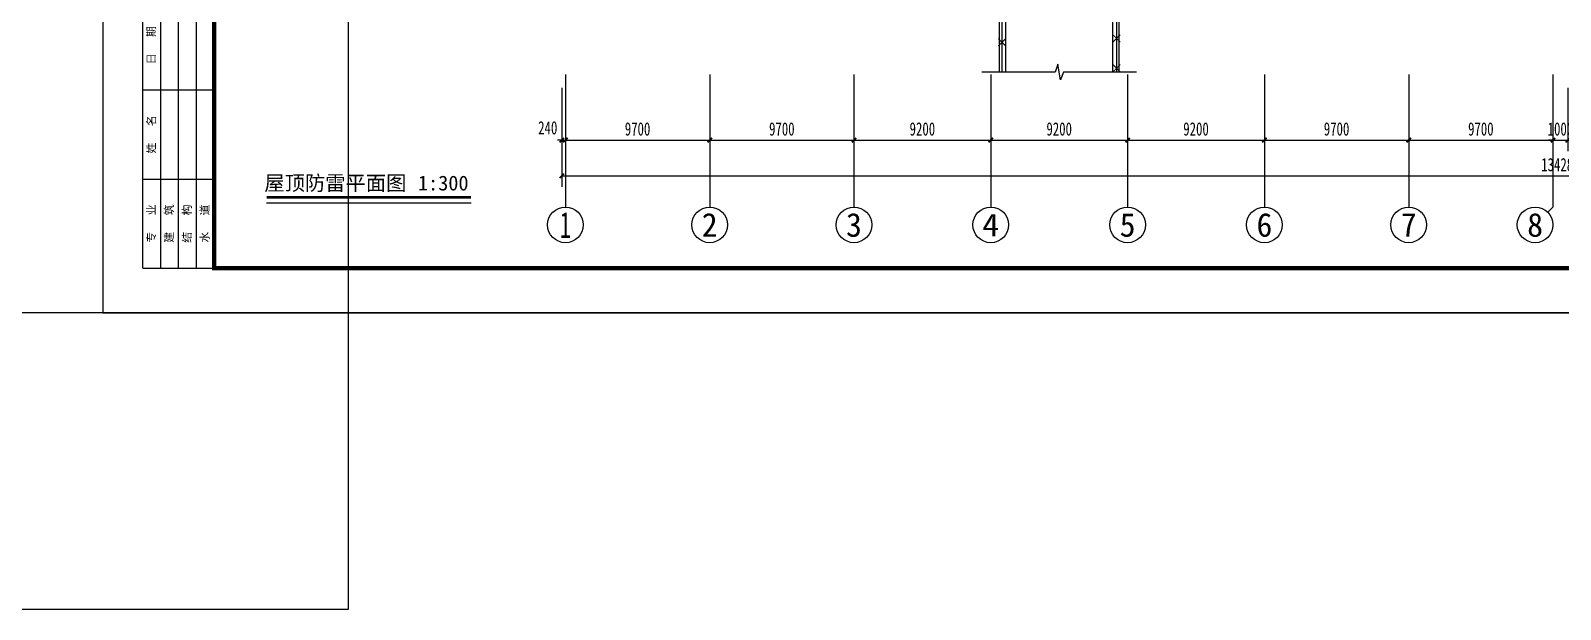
# Model space of a CAD drawing. Header units: millimetres. Extents: x -633009578 to 5705885, y -633235091 to 2571734.
# Drawn here: x 3751059 to 3853920, y 1815059 to 1853999 of the extents above; entities that cross this region are included whole.
import ezdxf
from ezdxf.enums import TextEntityAlignment as Align

# ---------------------------------------------------------------- set-up
doc = ezdxf.new("R2010")
doc.units = ezdxf.units.MM
doc.header["$LTSCALE"] = 1000
doc.header["$MEASUREMENT"] = 0
doc.layers.get('0').update_dxf_attribs({"color": 9})
for name, color, linetype in [('000000000000电气', 7, 'Continuous'), ('3T_WOOD', 21, 'Continuous'), ('A-ROOF(屋顶)', 11, 'Continuous'), ('AXIS_TEXT', 7, 'Continuous'), ('C-AXIS(轴号)', 3, 'Continuous'), ('DIM_SYMB', 3, 'Continuous'), ('电-接地防雷-防雷卡子', 94, 'Continuous'), ('电-接地防雷-防雷线', 94, 'Continuous'), ('设备-箱柜', 3, 'Continuous'), ('院图签、封面151013$0$PUB_TITLE', 153, 'Continuous'), ('院图签、封面151013$0$图签文字', 4, 'Continuous')]:
    doc.layers.add(name, color=color, linetype=linetype)
doc.styles.add('_TCH_AXIS', font='simhei.ttf', dxfattribs={"bigfont": 'GBCBIG'})
doc.styles.add('_TCH_DIM_T3', font='simhei.ttf', dxfattribs={"width": 0.707, "bigfont": 'GBCBIG'})
doc.styles.add('COMPLEX', font='simhei.ttf')
doc.styles.add('宋', font='simhei.ttf', dxfattribs={"width": 0.8})
doc.styles.add('院图签、封面151013$0$-仿宋_GB2312', font='simhei.ttf')
doc.styles.add('院图签、封面151013$0$-宋体', font='simhei.ttf', dxfattribs={"width": 0.8})
doc.dimstyles.new('_TCH_ARCH&&300', dxfattribs={"dimtxt": 892.5, "dimasz": 300, "dimexe": 750, "dimexo": 900, "dimgap": 300, "dimtad": 1, "dimdec": 0, "dimzin": 0, "dimdsep": 46, "dimtxsty": '_TCH_DIM_T3', "dimblk": 'ARCHTICK', "dimcen": 0.09, "dimclrt": 7, "dimazin": 2, "dimtfac": 1, "dimtdec": 0, "dimtix": 1, "dimtmove": 2, "dimatfit": 3, "dimfxl": 1, "dimtolj": 1, "dimtzin": 0, "dimarcsym": 0})

# ---------------------------------------------------------------- blocks, each defined once
blk = doc.blocks.new('_ArchTick')
at = {"color": 0, "linetype": 'ByBlock', "const_width": 0.4}
blk.add_lwpolyline([(-0.5, -0.5), (0.5, 0.5)], dxfattribs=at)
blk = doc.blocks.new('*D71')
at = {"layer": 'C-AXIS(轴号)', "color": 0, "lineweight": -2, "transparency": 16777216}
for p, q in [((1121701, 967912), (1121701, 963653)), ((1121941, 967912), (1121941, 963653)), ((1121701, 964403), (1121401, 964403)), ((1121701, 964403), (1121941, 964403)), ((1121941, 964403), (1122241, 964403))]:
    blk.add_line(p, q, dxfattribs=at)
at = {"layer": 'Defpoints', "color": 0, "transparency": 16777216}
for p in [(1121701, 968812), (1121941, 968812), (1121941, 964403)]:
    blk.add_point(p, dxfattribs=at)
at = {"layer": 'C-AXIS(轴号)', "color": 0, "linetype": 'ByBlock', "lineweight": -2, "transparency": 16777216, "xscale": 300, "yscale": 300, "zscale": 300}
blk.add_blockref('_ArchTick', (1121701, 964403), dxfattribs=at)
at = {"layer": 'C-AXIS(轴号)', "color": 0, "linetype": 'ByBlock', "lineweight": -2, "transparency": 16777216, "xscale": 300, "yscale": 300, "zscale": 300, "rotation": 180}
blk.add_blockref('_ArchTick', (1121941, 964403), dxfattribs=at)
at = {"layer": 'C-AXIS(轴号)', "color": 7, "transparency": 16777216, "insert": (1120753, 965228), "char_height": 892.5, "attachment_point": 5, "style": '_TCH_DIM_T3'}
blk.add_mtext('\\A1;240', dxfattribs=at)
blk = doc.blocks.new('*D72')
at = {"layer": 'C-AXIS(轴号)', "color": 0, "lineweight": -2, "transparency": 16777216}
for p, q in [((1121941, 967912), (1121941, 963653)), ((1131641, 967912), (1131641, 963653)), ((1121941, 964403), (1131641, 964403))]:
    blk.add_line(p, q, dxfattribs=at)
at = {"layer": 'Defpoints', "color": 0, "transparency": 16777216}
for p in [(1121941, 968812), (1131641, 968812), (1131641, 964403)]:
    blk.add_point(p, dxfattribs=at)
at = {"layer": 'C-AXIS(轴号)', "color": 0, "linetype": 'ByBlock', "lineweight": -2, "transparency": 16777216, "xscale": 300, "yscale": 300, "zscale": 300, "rotation": 180}
blk.add_blockref('_ArchTick', (1121941, 964403), dxfattribs=at)
at = {"layer": 'C-AXIS(轴号)', "color": 0, "linetype": 'ByBlock', "lineweight": -2, "transparency": 16777216, "xscale": 300, "yscale": 300, "zscale": 300}
blk.add_blockref('_ArchTick', (1131641, 964403), dxfattribs=at)
at = {"layer": 'C-AXIS(轴号)', "color": 7, "transparency": 16777216, "insert": (1126791, 965149), "char_height": 892.5, "attachment_point": 5, "style": '_TCH_DIM_T3'}
blk.add_mtext('\\A1;9700', dxfattribs=at)
blk = doc.blocks.new('*D73')
at = {"layer": 'C-AXIS(轴号)', "color": 0, "lineweight": -2, "transparency": 16777216}
for p, q in [((1131641, 967912), (1131641, 963653)), ((1141341, 967912), (1141341, 963653)), ((1131641, 964403), (1141341, 964403))]:
    blk.add_line(p, q, dxfattribs=at)
at = {"layer": 'Defpoints', "color": 0, "transparency": 16777216}
for p in [(1131641, 968812), (1141341, 968812), (1141341, 964403)]:
    blk.add_point(p, dxfattribs=at)
at = {"layer": 'C-AXIS(轴号)', "color": 0, "linetype": 'ByBlock', "lineweight": -2, "transparency": 16777216, "xscale": 300, "yscale": 300, "zscale": 300, "rotation": 180}
blk.add_blockref('_ArchTick', (1131641, 964403), dxfattribs=at)
at = {"layer": 'C-AXIS(轴号)', "color": 0, "linetype": 'ByBlock', "lineweight": -2, "transparency": 16777216, "xscale": 300, "yscale": 300, "zscale": 300}
blk.add_blockref('_ArchTick', (1141341, 964403), dxfattribs=at)
at = {"layer": 'C-AXIS(轴号)', "color": 7, "transparency": 16777216, "insert": (1136491, 965149), "char_height": 892.5, "attachment_point": 5, "style": '_TCH_DIM_T3'}
blk.add_mtext('\\A1;9700', dxfattribs=at)
blk = doc.blocks.new('*D74')
at = {"layer": 'C-AXIS(轴号)', "color": 0, "lineweight": -2, "transparency": 16777216}
for p, q in [((1141341, 967912), (1141341, 963653)), ((1150541, 967912), (1150541, 963653)), ((1141341, 964403), (1150541, 964403))]:
    blk.add_line(p, q, dxfattribs=at)
at = {"layer": 'Defpoints', "color": 0, "transparency": 16777216}
for p in [(1141341, 968812), (1150541, 968812), (1150541, 964403)]:
    blk.add_point(p, dxfattribs=at)
at = {"layer": 'C-AXIS(轴号)', "color": 0, "linetype": 'ByBlock', "lineweight": -2, "transparency": 16777216, "xscale": 300, "yscale": 300, "zscale": 300, "rotation": 180}
blk.add_blockref('_ArchTick', (1141341, 964403), dxfattribs=at)
at = {"layer": 'C-AXIS(轴号)', "color": 0, "linetype": 'ByBlock', "lineweight": -2, "transparency": 16777216, "xscale": 300, "yscale": 300, "zscale": 300}
blk.add_blockref('_ArchTick', (1150541, 964403), dxfattribs=at)
at = {"layer": 'C-AXIS(轴号)', "color": 7, "transparency": 16777216, "insert": (1145941, 965149), "char_height": 892.5, "attachment_point": 5, "style": '_TCH_DIM_T3'}
blk.add_mtext('\\A1;9200', dxfattribs=at)
blk = doc.blocks.new('*D75')
at = {"layer": 'C-AXIS(轴号)', "color": 0, "lineweight": -2, "transparency": 16777216}
for p, q in [((1150541, 967912), (1150541, 963653)), ((1159741, 967912), (1159741, 963653)), ((1150541, 964403), (1159741, 964403))]:
    blk.add_line(p, q, dxfattribs=at)
at = {"layer": 'Defpoints', "color": 0, "transparency": 16777216}
for p in [(1150541, 968812), (1159741, 968812), (1159741, 964403)]:
    blk.add_point(p, dxfattribs=at)
at = {"layer": 'C-AXIS(轴号)', "color": 0, "linetype": 'ByBlock', "lineweight": -2, "transparency": 16777216, "xscale": 300, "yscale": 300, "zscale": 300, "rotation": 180}
blk.add_blockref('_ArchTick', (1150541, 964403), dxfattribs=at)
at = {"layer": 'C-AXIS(轴号)', "color": 0, "linetype": 'ByBlock', "lineweight": -2, "transparency": 16777216, "xscale": 300, "yscale": 300, "zscale": 300}
blk.add_blockref('_ArchTick', (1159741, 964403), dxfattribs=at)
at = {"layer": 'C-AXIS(轴号)', "color": 7, "transparency": 16777216, "insert": (1155141, 965149), "char_height": 892.5, "attachment_point": 5, "style": '_TCH_DIM_T3'}
blk.add_mtext('\\A1;9200', dxfattribs=at)
blk = doc.blocks.new('*D76')
at = {"layer": 'C-AXIS(轴号)', "color": 0, "lineweight": -2, "transparency": 16777216}
for p, q in [((1159741, 967912), (1159741, 963653)), ((1168941, 967912), (1168941, 963653)), ((1159741, 964403), (1168941, 964403))]:
    blk.add_line(p, q, dxfattribs=at)
at = {"layer": 'Defpoints', "color": 0, "transparency": 16777216}
for p in [(1159741, 968812), (1168941, 968812), (1168941, 964403)]:
    blk.add_point(p, dxfattribs=at)
at = {"layer": 'C-AXIS(轴号)', "color": 0, "linetype": 'ByBlock', "lineweight": -2, "transparency": 16777216, "xscale": 300, "yscale": 300, "zscale": 300, "rotation": 180}
blk.add_blockref('_ArchTick', (1159741, 964403), dxfattribs=at)
at = {"layer": 'C-AXIS(轴号)', "color": 0, "linetype": 'ByBlock', "lineweight": -2, "transparency": 16777216, "xscale": 300, "yscale": 300, "zscale": 300}
blk.add_blockref('_ArchTick', (1168941, 964403), dxfattribs=at)
at = {"layer": 'C-AXIS(轴号)', "color": 7, "transparency": 16777216, "insert": (1164341, 965149), "char_height": 892.5, "attachment_point": 5, "style": '_TCH_DIM_T3'}
blk.add_mtext('\\A1;9200', dxfattribs=at)
blk = doc.blocks.new('*D77')
at = {"layer": 'C-AXIS(轴号)', "color": 0, "lineweight": -2, "transparency": 16777216}
for p, q in [((1168941, 967912), (1168941, 963653)), ((1178641, 967912), (1178641, 963653)), ((1168941, 964403), (1178641, 964403))]:
    blk.add_line(p, q, dxfattribs=at)
at = {"layer": 'Defpoints', "color": 0, "transparency": 16777216}
for p in [(1168941, 968812), (1178641, 968812), (1178641, 964403)]:
    blk.add_point(p, dxfattribs=at)
at = {"layer": 'C-AXIS(轴号)', "color": 0, "linetype": 'ByBlock', "lineweight": -2, "transparency": 16777216, "xscale": 300, "yscale": 300, "zscale": 300, "rotation": 180}
blk.add_blockref('_ArchTick', (1168941, 964403), dxfattribs=at)
at = {"layer": 'C-AXIS(轴号)', "color": 0, "linetype": 'ByBlock', "lineweight": -2, "transparency": 16777216, "xscale": 300, "yscale": 300, "zscale": 300}
blk.add_blockref('_ArchTick', (1178641, 964403), dxfattribs=at)
at = {"layer": 'C-AXIS(轴号)', "color": 7, "transparency": 16777216, "insert": (1173791, 965149), "char_height": 892.5, "attachment_point": 5, "style": '_TCH_DIM_T3'}
blk.add_mtext('\\A1;9700', dxfattribs=at)
blk = doc.blocks.new('*D78')
at = {"layer": 'C-AXIS(轴号)', "color": 0, "lineweight": -2, "transparency": 16777216}
for p, q in [((1178641, 967912), (1178641, 963653)), ((1188341, 967912), (1188341, 963653)), ((1178641, 964403), (1188341, 964403))]:
    blk.add_line(p, q, dxfattribs=at)
at = {"layer": 'Defpoints', "color": 0, "transparency": 16777216}
for p in [(1178641, 968812), (1188341, 968812), (1188341, 964403)]:
    blk.add_point(p, dxfattribs=at)
at = {"layer": 'C-AXIS(轴号)', "color": 0, "linetype": 'ByBlock', "lineweight": -2, "transparency": 16777216, "xscale": 300, "yscale": 300, "zscale": 300, "rotation": 180}
blk.add_blockref('_ArchTick', (1178641, 964403), dxfattribs=at)
at = {"layer": 'C-AXIS(轴号)', "color": 0, "linetype": 'ByBlock', "lineweight": -2, "transparency": 16777216, "xscale": 300, "yscale": 300, "zscale": 300}
blk.add_blockref('_ArchTick', (1188341, 964403), dxfattribs=at)
at = {"layer": 'C-AXIS(轴号)', "color": 7, "transparency": 16777216, "insert": (1183491, 965149), "char_height": 892.5, "attachment_point": 5, "style": '_TCH_DIM_T3'}
blk.add_mtext('\\A1;9700', dxfattribs=at)
blk = doc.blocks.new('*D79')
at = {"layer": 'C-AXIS(轴号)', "color": 0, "lineweight": -2, "transparency": 16777216}
for p, q in [((1188341, 967912), (1188341, 963653)), ((1189341, 967912), (1189341, 963653)), ((1188341, 964403), (1188041, 964403)), ((1188341, 964403), (1189341, 964403)), ((1189341, 964403), (1189641, 964403))]:
    blk.add_line(p, q, dxfattribs=at)
at = {"layer": 'Defpoints', "color": 0, "transparency": 16777216}
for p in [(1188341, 968812), (1189341, 968812), (1189341, 964403)]:
    blk.add_point(p, dxfattribs=at)
at = {"layer": 'C-AXIS(轴号)', "color": 0, "linetype": 'ByBlock', "lineweight": -2, "transparency": 16777216, "xscale": 300, "yscale": 300, "zscale": 300}
blk.add_blockref('_ArchTick', (1188341, 964403), dxfattribs=at)
at = {"layer": 'C-AXIS(轴号)', "color": 0, "linetype": 'ByBlock', "lineweight": -2, "transparency": 16777216, "xscale": 300, "yscale": 300, "zscale": 300, "rotation": 180}
blk.add_blockref('_ArchTick', (1189341, 964403), dxfattribs=at)
at = {"layer": 'C-AXIS(轴号)', "color": 7, "transparency": 16777216, "insert": (1188841, 965149), "char_height": 892.5, "attachment_point": 5, "style": '_TCH_DIM_T3'}
blk.add_mtext('\\A1;1000', dxfattribs=at)
blk = doc.blocks.new('*D88')
at = {"layer": 'C-AXIS(轴号)', "color": 0, "lineweight": -2, "transparency": 16777216}
for p, q in [((1121701, 967912), (1121701, 961253)), ((1255981, 967912), (1255981, 961253)), ((1121701, 962003), (1255981, 962003))]:
    blk.add_line(p, q, dxfattribs=at)
at = {"layer": 'Defpoints', "color": 0, "transparency": 16777216}
for p in [(1121701, 968812), (1255981, 968812), (1255981, 962003)]:
    blk.add_point(p, dxfattribs=at)
at = {"layer": 'C-AXIS(轴号)', "color": 0, "linetype": 'ByBlock', "lineweight": -2, "transparency": 16777216, "xscale": 300, "yscale": 300, "zscale": 300, "rotation": 180}
blk.add_blockref('_ArchTick', (1121701, 962003), dxfattribs=at)
at = {"layer": 'C-AXIS(轴号)', "color": 0, "linetype": 'ByBlock', "lineweight": -2, "transparency": 16777216, "xscale": 300, "yscale": 300, "zscale": 300}
blk.add_blockref('_ArchTick', (1255981, 962003), dxfattribs=at)
at = {"layer": 'C-AXIS(轴号)', "color": 7, "transparency": 16777216, "insert": (1188841, 962749), "char_height": 892.5, "attachment_point": 5, "style": '_TCH_DIM_T3'}
blk.add_mtext('\\A1;134280', dxfattribs=at)
blk = doc.blocks.new('_AXISO')
blk.add_circle((0, 0), 0.5)
at = {"layer": 'AXIS_TEXT', "style": 'COMPLEX', "width": 1.041667}
blk.add_attdef('A', text='', height=0.56, dxfattribs=at).set_placement((-0.25, -0.28), (0.25, -0.28), align=Align.FIT)
blk = doc.blocks.new('院图签、封面151013$0$$titleblk$00000094')
at = {"layer": '院图签、封面151013$0$PUB_TITLE'}
for p, q in [((-120, 16), (0, 16)), ((-120, 16), (-120, 0)), ((-100, 16), (-100, 0)), ((-80, 16), (-80, 0)), ((-60, 16), (-60, 0)), ((-40, 16), (-40, 0)), ((-20, 16), (-20, 0)), ((0, 16), (0, 0)), ((-120, 12), (0, 12)), ((-120, 8), (0, 8)), ((-120, 4), (0, 4)), ((-120, 0), (0, 0))]:
    blk.add_line(p, q, dxfattribs=at)
at = {"layer": '院图签、封面151013$0$PUB_TITLE', "style": '院图签、封面151013$0$-仿宋_GB2312'}
for s, p in [('专   业', (-110, 13.2)), ('姓   名', (-90, 13.2)), ('日   期', (-70, 13.2)), ('专   业', (-50, 13.2)), ('姓   名', (-30, 13.2)), ('日   期', (-10, 13.2)), ('建   筑', (-110, 9.2)), ('暖   通', (-50, 9.2)), ('结   构', (-110, 5.2)), ('电   气', (-50, 5.2)), ('水   道', (-110, 1.2)), ('弱   电', (-50, 1.2))]:
    blk.add_text(s, height=1.8, dxfattribs=at).set_placement(p, align=Align.CENTER)
blk = doc.blocks.new('建筑图框_A1')
at = {"layer": '院图签、封面151013$0$PUB_TITLE'}
blk.add_lwpolyline([(0, 0), (84100, 0), (84100, 59400), (0, 59400)], close=True, dxfattribs=at)
at = {"layer": '院图签、封面151013$0$PUB_TITLE', "const_width": 100}
blk.add_lwpolyline([(2500, 1000), (83100, 1000), (83100, 58400), (2500, 58400)], close=True, dxfattribs=at)
at = {"layer": '院图签、封面151013$0$PUB_TITLE', "xscale": 100, "yscale": 100, "zscale": 100, "rotation": 89.99999999999999}
blk.add_blockref('院图签、封面151013$0$$titleblk$00000094', (2500, 13000), dxfattribs=at)
at = {"layer": '院图签、封面151013$0$图签文字', "color": 6, "style": '院图签、封面151013$0$-宋体'}
for tag, height, width, p in [('工程主持人', 400, 0.8, (79991, 29506)), ('审定', 400, 0.8, (79991, 28706)), ('审核', 400, 0.8, (79991, 27906)), ('专业负责人', 400, 0.8, (79991, 27106)), ('校对', 400, 0.8, (79991, 26306)), ('设计', 400, 0.8, (79991, 25506)), ('方案设计人', 400, 0.8, (79991, 24707)), ('工程编号', 300, 0.7, (81000, 8700)), ('版次', 300, 0.7, (78738, 3006)), ('日期', 300, 0.7, (82038, 3000)), ('图号', 200, 0.7, (82538, 2400)), ('比例', 300, 0.7, (78738, 2200)), ('图号_X施', 300, 0.7, (81538, 2200)), ('图号_总数', 200, 0.7, (82538, 2000))]:
    blk.add_attdef(tag, text='', height=height, dxfattribs=dict(at, width=width)).set_placement(p, align=Align.MIDDLE_CENTER)
at = {"layer": '院图签、封面151013$0$图签文字', "color": 6, "style": '院图签、封面151013$0$-宋体', "width": 0.7}
for tag, p in [('建设单位_001', (80936, 7446)), ('工程名称_001', (80934, 6045)), ('图名_001', (79743, 4060))]:
    blk.add_attdef(tag, p, '', height=300, dxfattribs=at)
blk = doc.blocks.new('9-4')
at = {"layer": 'A-ROOF(屋顶)'}
for points in [[(1159180.6, 968984.6), (1159180.6, 973412.4), (1151100.6, 973412.4), (1151100.6, 968984.6)], [(1158740.6, 968984.6), (1158740.6, 973172.4), (1151540.6, 973172.4), (1151540.6, 968984.6)]]:
    blk.add_lwpolyline(points, dxfattribs=at)
at = {"layer": 'C-AXIS(轴号)'}
for p, q in [((1121940.6, 968812.4), (1121940.6, 959902.6)), ((1131640.6, 968812.4), (1131640.6, 959902.6)), ((1141340.6, 968812.4), (1141340.6, 959902.6)), ((1150540.6, 968812.4), (1150540.6, 959902.6)), ((1159740.6, 968812.4), (1159740.6, 959902.6)), ((1168940.6, 968812.4), (1168940.6, 959902.6)), ((1178640.6, 968812.4), (1178640.6, 959902.6)), ((1188340.6, 968812.4), (1188340.6, 959902.6)), ((1187989.1, 959551.1), (1188340.6, 959902.6))]:
    blk.add_line(p, q, dxfattribs=at)
at = {"layer": 'DIM_SYMB'}
blk.add_lwpolyline([(1160340.6, 968984.6), (1155421.9, 968984.6), (1155230.8, 968459.6), (1155045.6, 969509.6), (1154859.4, 968984.6), (1149940.6, 968984.6)], dxfattribs=at)
at = {"layer": 'C-AXIS(轴号)'}
ref = blk.add_blockref('_AXISO', (1121940.6, 958702.6), dxfattribs=dict(at, xscale=2400, yscale=2400, zscale=2400))
ref.add_attrib('A', '1', dxfattribs={"layer": 'AXIS_TEXT', "height": 1764.8, "style": '_TCH_AXIS'}).set_placement((1121562.4, 957820.2), (1122318.8, 957820.2), align=Align.FIT)
ref = blk.add_blockref('_AXISO', (1131640.6, 958702.6), dxfattribs=dict(at, xscale=2400, yscale=2400, zscale=2400))
ref.add_attrib('A', '2', dxfattribs={"layer": 'AXIS_TEXT', "height": 1597.5, "style": '_TCH_AXIS'}).set_placement((1131108.1, 957903.8), (1132173.1, 957903.8), align=Align.FIT)
ref = blk.add_blockref('_AXISO', (1141340.6, 958702.6), dxfattribs=dict(at, xscale=2400, yscale=2400, zscale=2400))
ref.add_attrib('A', '3', dxfattribs={"layer": 'AXIS_TEXT', "height": 1597.5, "style": '_TCH_AXIS'}).set_placement((1140808.1, 957903.8), (1141873.1, 957903.8), align=Align.FIT)
ref = blk.add_blockref('_AXISO', (1150540.6, 958702.6), dxfattribs=dict(at, xscale=2400, yscale=2400, zscale=2400))
ref.add_attrib('A', '4', dxfattribs={"layer": 'AXIS_TEXT', "height": 1527.2, "style": '_TCH_AXIS'}).set_placement((1149958.8, 957939), (1151122.4, 957939), align=Align.FIT)
ref = blk.add_blockref('_AXISO', (1159740.6, 958702.6), dxfattribs=dict(at, xscale=2400, yscale=2400, zscale=2400))
ref.add_attrib('A', '5', dxfattribs={"layer": 'AXIS_TEXT', "height": 1597.5, "style": '_TCH_AXIS'}).set_placement((1159208.1, 957903.8), (1160273.1, 957903.8), align=Align.FIT)
ref = blk.add_blockref('_AXISO', (1168940.6, 958702.6), dxfattribs=dict(at, xscale=2400, yscale=2400, zscale=2400))
ref.add_attrib('A', '6', dxfattribs={"layer": 'AXIS_TEXT', "height": 1597.5, "style": '_TCH_AXIS'}).set_placement((1168408.1, 957903.8), (1169473.1, 957903.8), align=Align.FIT)
ref = blk.add_blockref('_AXISO', (1178640.6, 958702.6), dxfattribs=dict(at, xscale=2400, yscale=2400, zscale=2400))
ref.add_attrib('A', '7', dxfattribs={"layer": 'AXIS_TEXT', "height": 1597.5, "style": '_TCH_AXIS'}).set_placement((1178108.1, 957903.8), (1179173.1, 957903.8), align=Align.FIT)
ref = blk.add_blockref('_AXISO', (1187140.6, 958702.6), dxfattribs=dict(at, xscale=2400, yscale=2400, zscale=2400))
ref.add_attrib('A', '8', dxfattribs={"layer": 'AXIS_TEXT', "height": 1597.5, "style": '_TCH_AXIS'}).set_placement((1186608.1, 957903.8), (1187673.1, 957903.8), align=Align.FIT)
dim = blk.add_linear_dim(base=(1121940.6, 964402.6), p1=(1121700.6, 968812.4), p2=(1121940.6, 968812.4), angle=0, dimstyle='_TCH_ARCH&&300', dxfattribs=at)
dim.commit()
dim.dimension.update_dxf_attribs({"geometry": '*D71', "text_midpoint": (1120752.6, 965227.6), "dimtype": 129})
for p1, p2, distance, picture, middle in [((1121700.6, 968812.4), (1255980.6, 968812.4), -6809.8, '*D88', (1188840.6, 962748.8)), ((1121940.6, 968812.4), (1131640.6, 968812.4), -4409.8, '*D72', (1126790.6, 965148.8)), ((1131640.6, 968812.4), (1141340.6, 968812.4), -4409.8, '*D73', (1136490.6, 965148.8)), ((1141340.6, 968812.4), (1150540.6, 968812.4), -4409.8, '*D74', (1145940.6, 965148.8)), ((1150540.6, 968812.4), (1159740.6, 968812.4), -4409.8, '*D75', (1155140.6, 965148.8)), ((1159740.6, 968812.4), (1168940.6, 968812.4), -4409.8, '*D76', (1164340.6, 965148.8)), ((1168940.6, 968812.4), (1178640.6, 968812.4), -4409.8, '*D77', (1173790.6, 965148.8)), ((1178640.6, 968812.4), (1188340.6, 968812.4), -4409.8, '*D78', (1183490.6, 965148.8)), ((1188340.6, 968812.4), (1189340.6, 968812.4), -4409.8, '*D79', (1188840.6, 965148.8))]:
    dim = blk.add_aligned_dim(p1=p1, p2=p2, distance=distance, dimstyle='_TCH_ARCH&&300', dxfattribs=at)
    dim.commit()
    dim.dimension.update_dxf_attribs({"geometry": picture, "text_midpoint": middle})

msp = doc.modelspace()

# ---------------------------------------------------------------- linework, layer by layer
at = {"elevation": 0}
msp.add_lwpolyline([(2725055.4, 2013212), (4008204.7, 2013212), (4008204.7, 1835012), (2725055.4, 1835012)], close=True, dxfattribs=at)
at = {"layer": '000000000000电气', "color": 4}
msp.add_line((3766911.2, 1842419.6), (3780689.4, 1842419.6), dxfattribs=at)
msp.add_line((3766911.2, 1842419.6), (3780689.4, 1842419.6), dxfattribs=at)
at = {"layer": '000000000000电气', "color": 4, "const_width": 172.8}
msp.add_lwpolyline([(3766941.6, 1842783.3), (3780678.1, 1842783.3), (3766941.6, 1842783.3), (3780678.1, 1842783.3), (3766941.6, 1842783.3)], dxfattribs=at)
msp.add_lwpolyline([(3766941.6, 1842783.3), (3780678.1, 1842783.3), (3766941.6, 1842783.3), (3780678.1, 1842783.3), (3766941.6, 1842783.3)], dxfattribs=at)
at = {"layer": '3T_WOOD', "elevation": 0}
msp.add_lwpolyline([(2974832.1, 2253885), (3772422.7, 2253885), (3772422.7, 1815059), (2974832.1, 1815059)], close=True, dxfattribs=at)
at = {"layer": '电-接地防雷-防雷卡子', "const_width": 75}
for points in [[(3824330.6, 1853217.3), (3823830.6, 1853717.3)], [(3824330.6, 1853717.3), (3823830.6, 1853217.3)], [(3816123.3, 1853460.4), (3816623.3, 1852960.4)], [(3816123.3, 1852960.4), (3816623.3, 1853460.4)], [(3824330.6, 1851217.3), (3823830.6, 1851717.3)], [(3824330.6, 1851717.3), (3823830.6, 1851217.3)]]:
    msp.add_lwpolyline(points, dxfattribs=at)
at = {"layer": '电-接地防雷-防雷线', "linetype": 'Continuous', "ltscale": 0.1, "const_width": 75}
for points in [[(3816373.3, 1851210.4), (3816373.3, 1855485.2)], [(3824080.6, 1855485.2), (3824080.6, 1851210.4)]]:
    msp.add_lwpolyline(points, dxfattribs=at)

# ---------------------------------------------------------------- block references
at = {"layer": '3T_WOOD'}
msp.add_blockref('9-4', (2665079.4, 882225.8), dxfattribs=at)
at = {"layer": '设备-箱柜', "xscale": 3, "yscale": 3}
msp.add_blockref('建筑图框_A1', (3755904.7, 1835012, 0), dxfattribs=at)

# ---------------------------------------------------------------- texts
at = {"layer": '000000000000电气', "color": 4, "style": '宋'}
for s, p in [('屋顶防雷平面图', (3766777.2, 1843243.1)), ('1:300', (3777104.4, 1843243.1))]:
    msp.add_text(s, height=1000, dxfattribs=at).set_placement(p)

doc.saveas('drawing.dxf')
